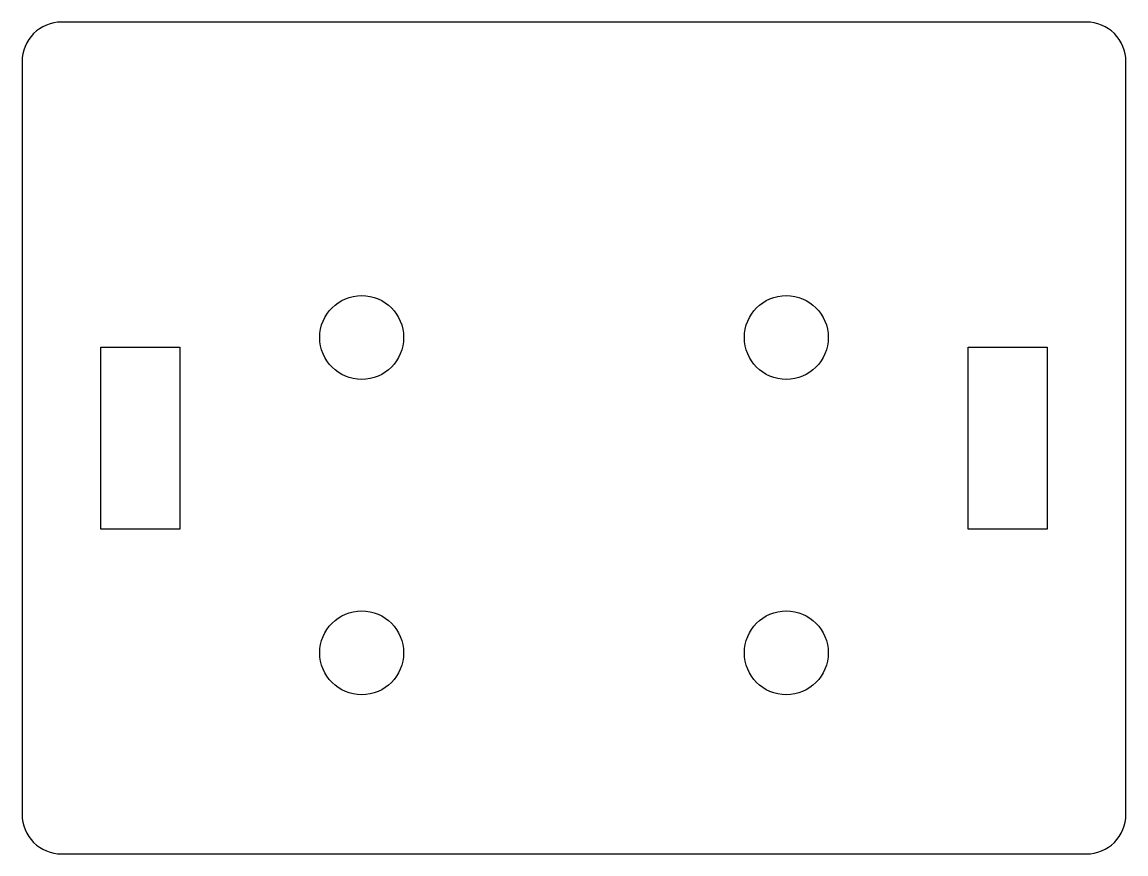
# Model space of a CAD drawing. Header units: inches. Extents: x -3.5 to 0, y 0 to 2.64.
import ezdxf

# ---------------------------------------------------------------- set-up
doc = ezdxf.new("R2010")
doc.units = ezdxf.units.IN
doc.header["$MEASUREMENT"] = 0

msp = doc.modelspace()

# ---------------------------------------------------------------- linework, layer by layer
msp.add_lwpolyline([(-3.375, 2.638, 0.414214), (-3.5, 2.513), (-3.5, 0.125, 0.414214), (-3.375, 0), (-0.125, 0, 0.414214), (0, 0.125), (0, 2.513, 0.414214), (-0.125, 2.638)], format="xyb", close=True)
for points in [[(-3, 1.607), (-3, 1.03), (-3.25, 1.03), (-3.25, 1.607)], [(-0.25, 1.03), (-0.5, 1.03), (-0.5, 1.607), (-0.25, 1.607)]]:
    msp.add_lwpolyline(points, close=True)
for centre in [(-2.4232, 1.6378), (-1.0768, 1.6378), (-2.4232, 0.6378), (-1.0768, 0.6378)]:
    msp.add_circle(centre, 0.133)

doc.saveas('drawing.dxf')
